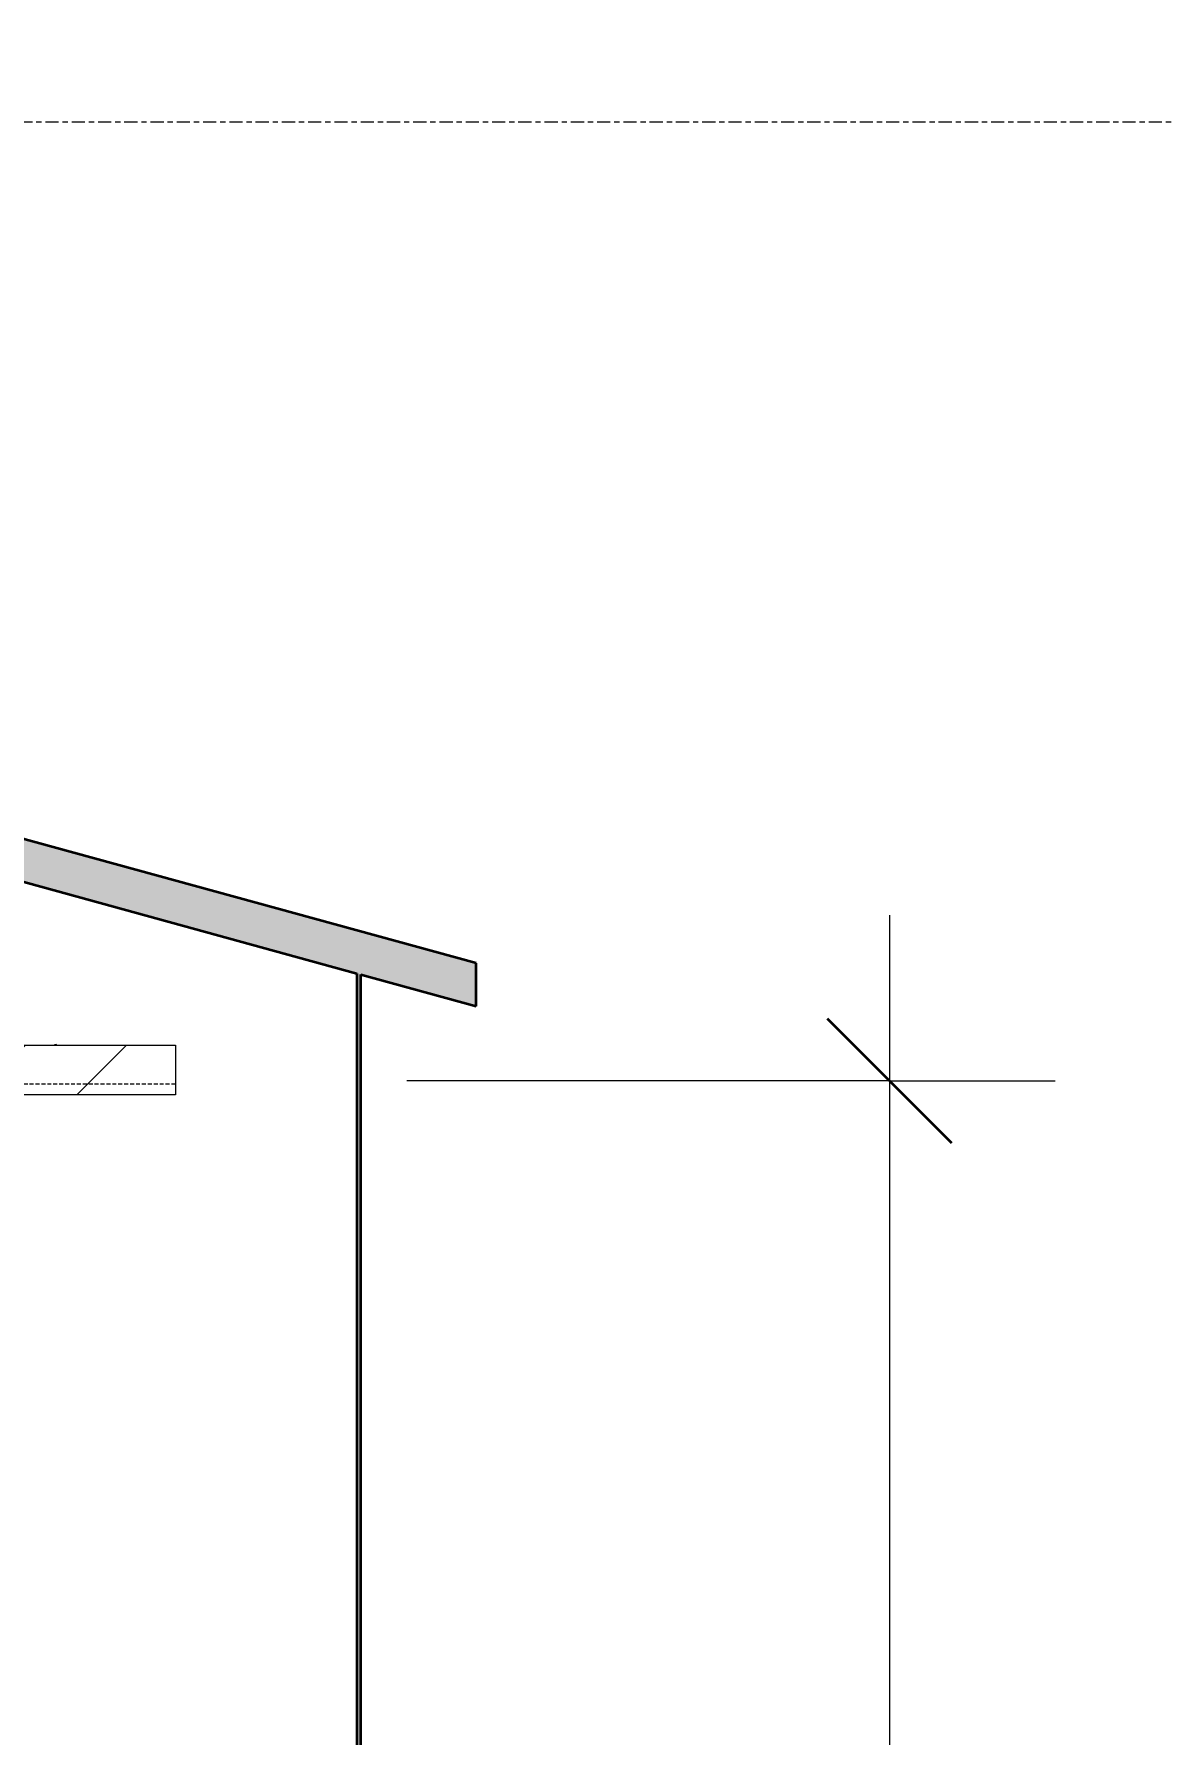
# Model space of a CAD drawing. Header units: centimetres. Extents: x -6111 to 13767, y -285 to 1600.
# Drawn here: x -4715.8 to -4579.2, y 882.6 to 1088.1 of the extents above; entities that cross this region are included whole.
import ezdxf

# ---------------------------------------------------------------- set-up
doc = ezdxf.new("R2010")
doc.units = ezdxf.units.CM
doc.linetypes.add('Centre', pattern=[3.175, 0.635, -0.475, 1.59, -0.475])
doc.linetypes.add('Hidden', pattern=[0.714375, 0.47625, -0.238125])
for name, color, linetype, lineweight in [('A-ANNO-DIMS', 7, 'Continuous', 9), ('A-ANNO-DIMS-100', 7, 'Continuous', 9), ('A-FLOR-LEVL', 7, 'Continuous', 9), ('A-ROOF', 7, 'Continuous', 9), ('A-ROOF-PATT', 7, 'Continuous', 35), ('A-WALL', 7, 'Continuous', 9), ('A-WALL-PATT', 7, 'Continuous', 35), ('S-BEAM', 7, 'Continuous', 9)]:
    doc.layers.add(name, color=color, linetype=linetype, lineweight=lineweight)
doc.styles.add('Century Gothic_1', font='GOTHIC.TTF', dxfattribs={"height": 15})
doc.dimstyles.new('FCA_N_Cotas_E100', dxfattribs={"dimscale": 30.48, "dimtxt": 15.662524, "dimasz": 0.492126, "dimexe": 0.656168, "dimexo": 0.656168, "dimgap": 0.032808, "dimtad": 1, "dimlfac": 0.01, "dimrnd": 0.01, "dimzin": 0, "dimdsep": 46, "dimtxsty": 'Century Gothic_1', "dimblk1": 'OBLIQUE', "dimblk2": 'OBLIQUE', "dimsah": 1, "dimcen": 0.09, "dimdle": 0.656168, "dimadec": 3, "dimazin": 2, "dimtfac": 1, "dimtdec": 4, "dimtix": 1, "dimtmove": 0, "dimatfit": 3, "dimfxl": 1, "dimtvp": 1, "dimtolj": 1, "dimtzin": 0, "dimarcsym": 2})

# ---------------------------------------------------------------- blocks, each defined once
blk = doc.blocks.new('PQ_RVR_ARQ-01_ZZ_ZZ_MO_T_A_rvt-1-Elevación Eje 1')
at = {"layer": 'A-ROOF-PATT', "lineweight": 9, "true_color": 0xeaeaea}
h = blk.add_hatch(color=254, dxfattribs=at)
h.paths.add_polyline_path([(-4662.32, 970.65), (-4662.32, 975.83), (-5071.41, 1088.14), (-5080.46, 1085.6), (-5071.75, 1082.87), (-5071.43, 1082.96), (-4676.26, 974.47)])
h.paths.add_polyline_path([(-5486.76, 971.67), (-5316.05, 1017.41), (-5202.33, 1053.06), (-5486.76, 976.84)])
h.paths.add_polyline_path([(-5177.91, 1054.42), (-5093.21, 1077.12), (-5093.13, 1079.7), (-5088.13, 1079.7), (-5088.13, 1078.48), (-5082.57, 1079.97), (-5089.49, 1082.14), (-5133.84, 1068.24)])
at = {"layer": 'A-WALL-PATT', "lineweight": 9, "true_color": 0xeaeaea}
blk.add_hatch(color=254, dxfattribs=at).paths.add_polyline_path([(-4676.76, 492.68), (-4676.26, 492.68), (-4676.26, 974.47), (-4676.76, 974.61), (-4676.76, 513.67)])
at = {"layer": 'A-ROOF', "color": 254, "lineweight": 35, "true_color": 0xcccccc}
for p, q in [((-4662.32, 975.83), (-5071.41, 1088.14)), ((-5071.43, 1082.96), (-4676.76, 974.61)), ((-4676.26, 974.47), (-4662.32, 970.65)), ((-4662.32, 970.65), (-4662.32, 975.83))]:
    blk.add_line(p, q, dxfattribs=at)
at = {"layer": 'A-WALL', "color": 254, "lineweight": 35, "true_color": 0xcccccc}
for p, q in [((-4676.76, 974.61), (-4676.76, 492.68)), ((-4676.26, 492.68), (-4676.26, 974.47))]:
    blk.add_line(p, q, dxfattribs=at)
blk = doc.blocks.new('FP_7-Elevación Eje 1')
at = {"layer": 'S-BEAM', "color": 9, "true_color": 0xc0c0c0}
for p, q in [((-4713.39, 965.92), (-4713.37, 965.93)), ((-4713.37, 965.93), (-4713.36, 965.94)), ((-4713.36, 965.94), (-4713.34, 965.95)), ((-4713.34, 965.95), (-4713.32, 965.96)), ((-4713.32, 965.96), (-4713.31, 965.96)), ((-4713.31, 965.96), (-4713.29, 965.97)), ((-4713.29, 965.97), (-4713.28, 965.98)), ((-4713.28, 965.98), (-4713.26, 965.99)), ((-4713.26, 965.99), (-4713.25, 965.99)), ((-4713.25, 965.99), (-4713.23, 966)), ((-4713.23, 966), (-4713.21, 966)), ((-4713.21, 966), (-4713.2, 966.01)), ((-4713.2, 966.01), (-4713.18, 966.01)), ((-4713.18, 966.01), (-4713.17, 966.02)), ((-4713.17, 966.02), (-4713.15, 966.02)), ((-4713.15, 966.02), (-4713.14, 966.03)), ((-4713.14, 966.03), (-4713.12, 966.03)), ((-4713.12, 966.03), (-4713.1, 966.03)), ((-4713.1, 966.03), (-4713.09, 966.03)), ((-4713.09, 966.03), (-4713.07, 966.04)), ((-4713.07, 966.04), (-4713.06, 966.04)), ((-4713.06, 966.04), (-4713.04, 966.04))]:
    blk.add_line(p, q, dxfattribs=at)
blk = doc.blocks.new('C Shapes - C8x16-1788166-Elevación Eje 1')
at = {"layer": 'S-BEAM', "true_color": 0xc0c0c0}
h = blk.add_hatch(dxfattribs=at)
h.set_pattern_fill('FP_3', color=9, style=0, pattern_type=2)
h.set_pattern_definition([(45, (0, 0), (-25.14472, 25.14472), []), (45, (0, 38.1), (-25.14472, 25.14472), [])])
h.paths.add_polyline_path([(-4712.51, 959.92), (-4698.68, 959.92), (-4698.68, 965.92), (-5480.3, 965.92), (-5480.3, 959.92), (-4772.7, 959.92)])
at = {"layer": 'S-BEAM'}
for p, q in [((-5480.3, 965.92), (-4698.68, 965.92)), ((-4698.68, 965.92), (-4698.68, 959.92)), ((-4698.68, 959.92), (-5480.3, 959.92))]:
    blk.add_line(p, q, dxfattribs=at)
at = {"layer": 'S-BEAM', "linetype": 'Hidden'}
blk.add_line((-4698.68, 961.22), (-5480.3, 961.22), dxfattribs=at)
at = {"layer": 'S-BEAM'}
blk.add_blockref('FP_7-Elevación Eje 1', (0, 0), dxfattribs=at)
blk = doc.blocks.new('DIMBLOCK4-Elevación Eje 1')
at = {"layer": 'A-ANNO-DIMS-100'}
for p, q in [((-4612.36, 981.63), (-4612.36, 541.5)), ((-4612.36, 961.63), (-4670.73, 961.63)), ((-4612.36, 961.63), (-4592.36, 961.63)), ((-4612.36, 541.5), (-4745.58, 541.5)), ((-4612.36, 541.5), (-4592.36, 541.5))]:
    blk.add_line(p, q, dxfattribs=at)
at = {"layer": 'A-ANNO-DIMS-100', "lineweight": 35}
for p, q in [((-4612.36, 961.63), (-4619.86, 969.13)), ((-4612.36, 961.63), (-4604.86, 954.13)), ((-4612.36, 541.5), (-4619.86, 549)), ((-4612.36, 541.5), (-4604.86, 534))]:
    blk.add_line(p, q, dxfattribs=at)
at = {"layer": 'A-ANNO-DIMS-100', "color": 0, "insert": (-4632.58, 731.18), "char_height": 15, "width": 48.9267, "attachment_point": 1, "rotation": 90, "line_spacing_factor": 0.984502, "style": 'Century Gothic_1'}
blk.add_mtext('4.20', dxfattribs=at)
blk = doc.blocks.new('_Oblique')
at = {"color": 0, "linetype": 'ByBlock', "lineweight": -2}
blk.add_line((-0.5, -0.5), (0.5, 0.5), dxfattribs=at)

msp = doc.modelspace()

# ---------------------------------------------------------------- linework, layer by layer
at = {"layer": 'A-FLOR-LEVL', "color": 253, "linetype": 'Centre', "true_color": 0xaaaaaa}
msp.add_line((-5871.196, 1077.508), (-4396.473, 1077.508), dxfattribs=at)

# ---------------------------------------------------------------- block references
at = {"lineweight": 5}
msp.add_blockref('PQ_RVR_ARQ-01_ZZ_ZZ_MO_T_A_rvt-1-Elevación Eje 1', (0, 0), dxfattribs=at)
at = {"layer": 'S-BEAM'}
msp.add_blockref('C Shapes - C8x16-1788166-Elevación Eje 1', (0, 0), dxfattribs=at)

# ---------------------------------------------------------------- dimensions: what is measured, and where the dimension line sits
at = {"layer": 'A-ANNO-DIMS'}
dim = msp.add_linear_dim(base=(-4612.357, 541.5), p1=(-4690.726, 961.633), p2=(-4765.578, 541.5), angle=90, dimstyle='FCA_N_Cotas_E100', override={"dimpost": '<>', "dimfxl": 426.749074}, dxfattribs=at)
dim.commit()
dim.dimension.update_dxf_attribs({"geometry": 'DIMBLOCK4-Elevación Eje 1', "text_midpoint": (-4621.234, 751.567)})

doc.saveas('drawing.dxf')
